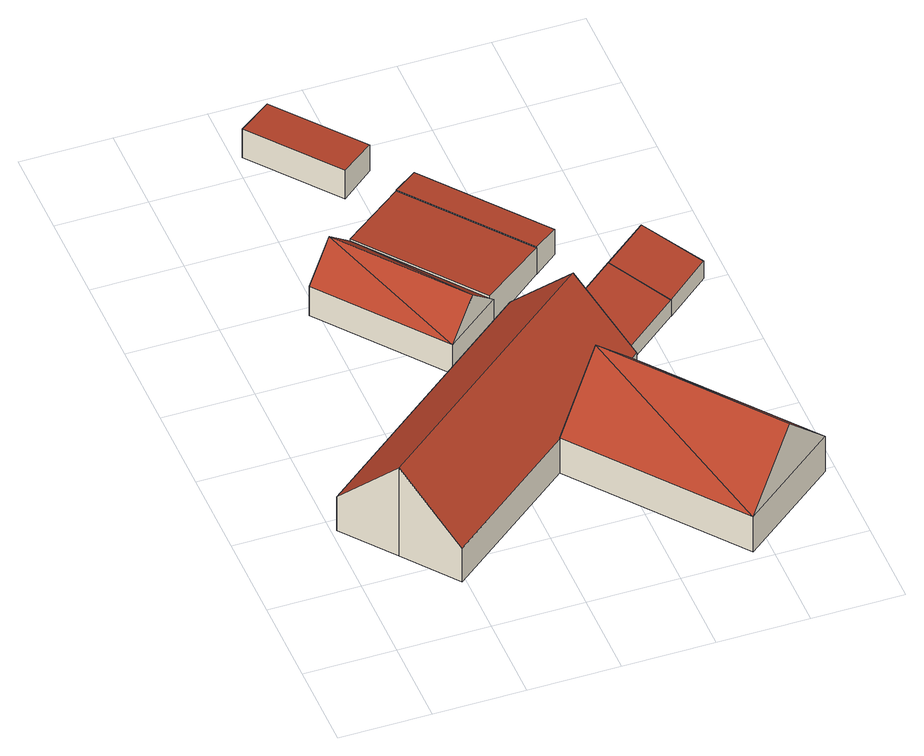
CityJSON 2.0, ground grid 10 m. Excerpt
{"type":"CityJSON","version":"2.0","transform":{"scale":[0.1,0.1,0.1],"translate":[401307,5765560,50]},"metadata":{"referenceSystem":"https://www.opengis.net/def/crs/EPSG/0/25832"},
"CityObjects":{
"building1":{"type":"Building","attributes":{"Gemeindeschluessel":"05515000","Geometrietyp2DReferenz":"3000","function":"31001_2700","roofType":"3100","measuredHeight":11.8},"geometry":[{"type":"Solid","lod":"2","boundaries":[[[[0,1,2,3]],[[4,5,1,0]],[[6,7,5,4]],[[8,9,7,6]],[[10,11,9,8]],[[12,13,11,10]],[[14,15,13,12]],[[3,2,15,14]],[[8,6,4,10]],[[0,3,14,12,10,4]],[[1,5,7,9,11,13,15,2]]]],"semantics":{"surfaces":[{"type":"WallSurface"},{"type":"RoofSurface"},{"type":"GroundSurface"}],"values":[[0,0,0,0,0,0,0,0,1,1,2]]}}]},
"building2":{"type":"Building","attributes":{"Gemeindeschluessel":"05515000","Geometrietyp2DReferenz":"3000","function":"31001_2700","roofType":"3100","measuredHeight":7.6},"geometry":[{"type":"Solid","lod":"2","boundaries":[[[[16,17,18,19]],[[20,21,17,16]],[[22,23,21,20]],[[24,25,23,22]],[[19,18,25,24]],[[16,19,24,26]],[[27,26,24]],[[26,27,20]],[[22,20,27]],[[26,20,16]],[[24,22,27]],[[17,21,23,25,18]]]],"semantics":{"surfaces":[{"type":"WallSurface"},{"type":"RoofSurface"},{"type":"GroundSurface"}],"values":[[0,0,0,0,0,1,1,1,1,0,0,2]]}}]},
"building3":{"type":"Building","attributes":{"Gemeindeschluessel":"05515000","Geometrietyp2DReferenz":"3000","function":"51009_1610","roofType":"2100","measuredHeight":3.79},"geometry":[{"type":"Solid","lod":"2","boundaries":[[[[28,29,30,31]],[[32,33,29,28]],[[34,35,33,32]],[[31,30,35,34]],[[32,28,31,34]],[[29,33,35,30]]]],"semantics":{"surfaces":[{"type":"WallSurface"},{"type":"RoofSurface"},{"type":"GroundSurface"}],"values":[[0,0,0,0,1,2]]}}]},
"building4":{"type":"Building","attributes":{"Gemeindeschluessel":"05515000","Geometrietyp2DReferenz":"3000","function":"31001_2700","roofType":"2100","measuredHeight":4.25},"geometry":[{"type":"Solid","lod":"2","boundaries":[[[[36,18,37,38]],[[39,25,18,36]],[[40,41,25,39]],[[38,37,41,40]],[[39,36,38,40]],[[18,25,41,37]]]],"semantics":{"surfaces":[{"type":"WallSurface"},{"type":"RoofSurface"},{"type":"GroundSurface"}],"values":[[0,0,0,0,1,2]]}}]},
"building5":{"type":"Building","attributes":{"Gemeindeschluessel":"05515000","Geometrietyp2DReferenz":"3000","function":"31001_1000","roofType":"3100","measuredHeight":11.89},"address":[{"country":"Germany","locality":"Münster","thoroughfareNumber":"230","thoroughfareName":"Hanseller Straße"}],"geometry":[{"type":"Solid","lod":"2","boundaries":[[[[42,43,15,44]],[[45,46,43,42]],[[47,2,46,45]],[[44,15,2,47]],[[42,48,45]],[[47,49,44]],[[48,42,44]],[[44,49,48]],[[45,48,49]],[[49,47,45]],[[43,46,2,15]]]],"semantics":{"surfaces":[{"type":"WallSurface"},{"type":"RoofSurface"},{"type":"GroundSurface"}],"values":[[0,0,0,0,0,0,1,1,1,1,2]]}}]},
"building6":{"type":"Building","attributes":{"Gemeindeschluessel":"05515000","Geometrietyp2DReferenz":"3000","function":"51009_1610","roofType":"2100","measuredHeight":3.61},"geometry":[{"type":"Solid","lod":"2","boundaries":[[[[50,51,52,53]],[[54,55,51,50]],[[56,57,55,54]],[[53,52,57,56]],[[54,50,53,56]],[[51,55,57,52]]]],"semantics":{"surfaces":[{"type":"WallSurface"},{"type":"RoofSurface"},{"type":"GroundSurface"}],"values":[[0,0,0,0,1,2]]}}]},
"building7":{"type":"Building","attributes":{"Gemeindeschluessel":"05515000","Geometrietyp2DReferenz":"3000","function":"31001_2700","roofType":"2100","measuredHeight":3.76},"geometry":[{"type":"Solid","lod":"2","boundaries":[[[[58,59,60,61]],[[62,63,59,58]],[[64,65,63,62]],[[61,60,65,64]],[[62,58,61,64]],[[59,63,65,60]]]],"semantics":{"surfaces":[{"type":"WallSurface"},{"type":"RoofSurface"},{"type":"GroundSurface"}],"values":[[0,0,0,0,1,2]]}}]},
"building8":{"type":"Building","attributes":{"Gemeindeschluessel":"05515000","Geometrietyp2DReferenz":"3000","function":"51009_1610","roofType":"2100","measuredHeight":3.79},"geometry":[{"type":"Solid","lod":"2","boundaries":[[[[66,67,68,69]],[[58,70,67,66]],[[61,71,70,58]],[[69,68,71,61]],[[58,66,69,61]],[[67,70,71,68]]]],"semantics":{"surfaces":[{"type":"WallSurface"},{"type":"RoofSurface"},{"type":"GroundSurface"}],"values":[[0,0,0,0,1,2]]}}]}
},
"vertices":[
[95,69,55],[95,69,10],[241,184,10],[241,184,55],[50,126,128],[50,126,10],[5,183,55],[5,183,10],[266,390,55],[266,390,10],[311,333,128],[311,333,10],[357,276,55],[357,276,10],[349,269,55],[349,269,10],
[254,405,49],[254,405,10],[251,408,10],[251,408,49],[193,357,49],[193,357,10],[90,487,49],[90,487,10],[151,535,49],[151,535,10],[223,381,86],[120,511,86],
[184,636,46],[184,636,8],[221,666,8],[221,666,43],[110,729,46],[110,729,8],[147,758,43],[147,758,8],
[251,408,52],[322,465,10],[322,465,45],[151,535,52],[221,592,45],[221,592,10],
[488,94,57],[488,94,10],[349,269,57],[380,9,57],[380,9,10],[241,184,57],[434,51,128],[295,227,128],
[322,465,46],[322,465,9],[349,486,9],[349,486,43],[221,592,46],[221,592,9],[248,613,43],[248,613,9],
[425,361,31],[425,361,10],[380,418,10],[380,418,47],[351,301,31],[351,301,10],[306,358,47],[306,358,10],
[475,402,32],[475,402,9],[430,458,9],[430,458,47],[425,361,9],[380,418,9]
]}
